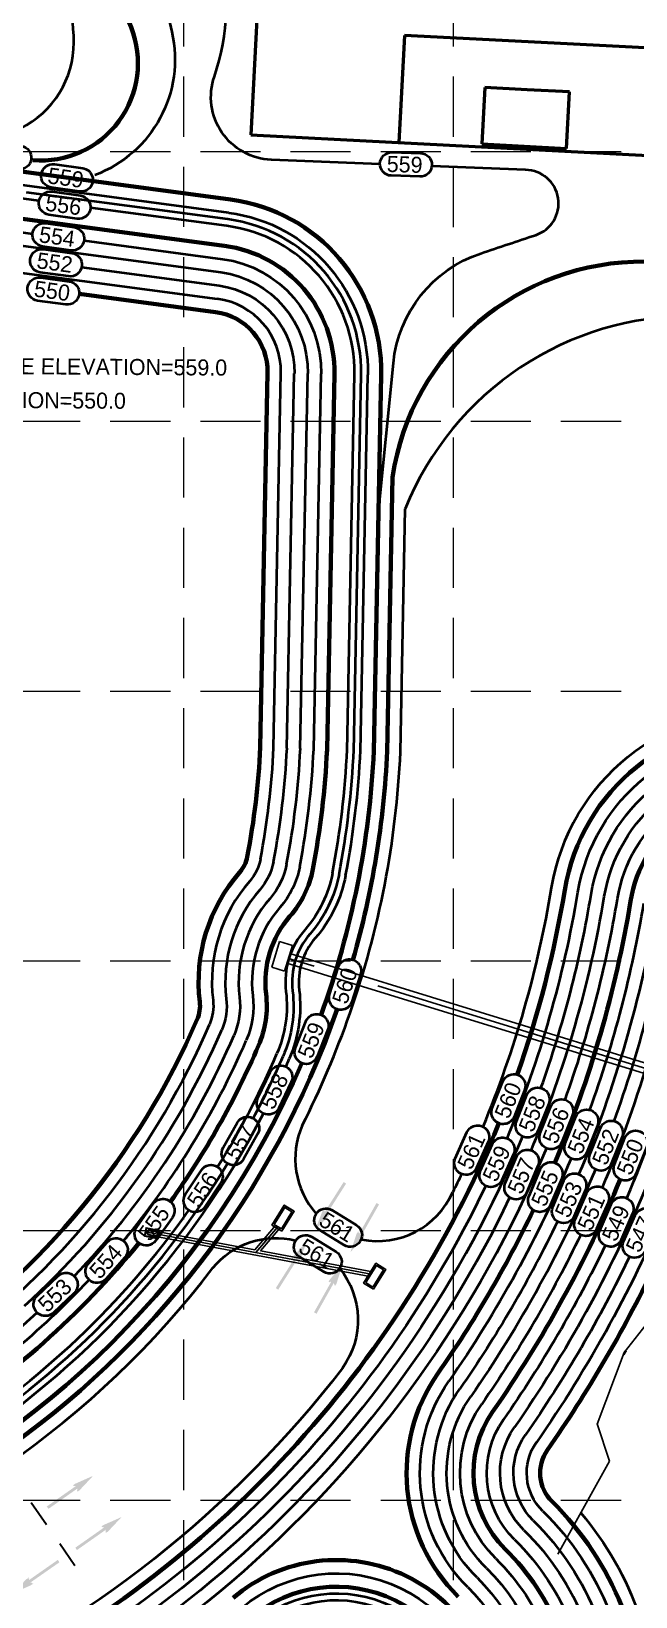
# Model space of a CAD drawing. Header units: feet. Extents: x 10084 to 13321, y 3329 to 8503.
# Drawn here: x 11495.6 to 11676.6, y 4595.9 to 5064.4 of the extents above; entities that cross this region are included whole.
import ezdxf
from ezdxf.enums import TextEntityAlignment as Align

# ---------------------------------------------------------------- set-up
doc = ezdxf.new("R2010")
doc.units = ezdxf.units.FT
doc.header["$LTSCALE"] = 40
doc.header["$MEASUREMENT"] = 0
for name, pattern in [('CENTERX2', [4, 2.5, -0.5, 0.5, -0.5]), ('DASHED', [0.75, 0.5, -0.25]), ('HIDDEN', [0.375, 0.25, -0.125])]:
    doc.linetypes.add(name, pattern=pattern)
for name, color, linetype in [('CONT-L', 55, 'Continuous'), ('flow arrow', 4, 'Continuous'), ('GRID', 254, 'DASHED'), ('INLET', 4, 'Continuous'), ('Level 1', 7, 'Continuous'), ('Level 8', 7, 'Continuous'), ('STORM', 2, 'Continuous'), ('storm CL', 7, 'CENTERX2')]:
    doc.layers.add(name, color=color, linetype=linetype)
doc.styles.add('Style-CB101', font='CB101.shx')
doc.styles.add('Style-CHAR_FAST_FONT', font='CHAR_FAST_FONT.shx')

msp = doc.modelspace()

# ---------------------------------------------------------------- hatches: boundary and pattern name
at = {"layer": 'flow arrow'}
h = msp.add_hatch(color=7, dxfattribs=at)
edge = h.paths.add_edge_path()
edge.add_line((11583.35, 4711.75), (11583.48, 4711.03))
edge.add_line((11583.48, 4711.03), (11589.15, 4719.97))
edge.add_line((11589.15, 4719.97), (11589.88, 4719.51))
edge.add_line((11589.88, 4719.51), (11584.21, 4710.57))
edge.add_line((11584.21, 4710.57), (11585.01, 4710.71))
edge.add_line((11585.01, 4710.71), (11585.02, 4710.71))
edge.add_ellipse((11584.76, 4710.23), major_axis=(0.3, 0.473), ratio=0.285714, start_angle=-125.8315, end_angle=14.4967, ccw=False)
edge.add_line((11584.69, 4709.88), (11584.69, 4709.89))
edge.add_line((11584.69, 4709.89), (11580.63, 4705.68))
edge.add_line((11580.63, 4705.68), (11582.74, 4711.13))
edge.add_line((11582.74, 4711.13), (11582.74, 4711.13))
edge.add_ellipse((11583.02, 4711.33), major_axis=(0.3, 0.473), ratio=0.285714, start_angle=-17.1827, end_angle=124.7269, ccw=False)
edge.add_line((11583.35, 4711.75), (11583.35, 4711.75))
edge.add_line((11583.35, 4711.75), (11583.35, 4711.75))
edge.add_line((11583.35, 4711.75), (11583.35, 4711.75))
h = msp.add_hatch(color=7, dxfattribs=at)
edge = h.paths.add_edge_path()
edge.add_line((11593.61, 4705.21), (11593.78, 4704.49))
edge.add_line((11593.78, 4704.49), (11598.99, 4713.7))
edge.add_line((11598.99, 4713.7), (11599.74, 4713.27))
edge.add_line((11599.74, 4713.27), (11594.52, 4704.07))
edge.add_line((11594.52, 4704.07), (11595.32, 4704.24))
edge.add_line((11595.32, 4704.24), (11595.33, 4704.25))
edge.add_ellipse((11595.09, 4703.75), major_axis=(0.276, 0.487), ratio=0.285714, start_angle=-125.8315, end_angle=14.4967, ccw=False)
edge.add_line((11595.04, 4703.4), (11595.04, 4703.41))
edge.add_line((11595.04, 4703.41), (11591.19, 4699))
edge.add_line((11591.19, 4699), (11593.03, 4704.55))
edge.add_line((11593.03, 4704.55), (11593.03, 4704.55))
edge.add_ellipse((11593.3, 4704.76), major_axis=(0.276, 0.487), ratio=0.285714, start_angle=-17.1827, end_angle=124.7269, ccw=False)
edge.add_line((11593.61, 4705.21), (11593.61, 4705.21))
edge.add_line((11593.61, 4705.21), (11593.61, 4705.21))
edge.add_line((11593.61, 4705.21), (11593.61, 4705.21))
h = msp.add_hatch(color=7, dxfattribs=at)
edge = h.paths.add_edge_path()
edge.add_line((11573.75, 4696.99), (11574.46, 4697.18))
edge.add_line((11574.46, 4697.18), (11568.82, 4688.23))
edge.add_line((11568.82, 4688.23), (11569.55, 4687.77))
edge.add_line((11569.55, 4687.77), (11575.19, 4696.72))
edge.add_line((11575.19, 4696.72), (11575.41, 4695.94))
edge.add_line((11575.41, 4695.94), (11575.41, 4695.93))
edge.add_ellipse((11575.73, 4696.37), major_axis=(-0.299, -0.474), ratio=0.285714, start_angle=345.5033, end_angle=485.8315)
edge.add_line((11576.02, 4696.58), (11576.02, 4696.58))
edge.add_line((11576.02, 4696.58), (11578.07, 4702.06))
edge.add_line((11578.07, 4702.06), (11574.05, 4697.81))
edge.add_line((11574.05, 4697.81), (11574.06, 4697.81))
edge.add_ellipse((11574, 4697.47), major_axis=(-0.299, -0.474), ratio=0.285714, start_angle=235.2731, end_angle=377.1827)
edge.add_line((11573.75, 4696.99), (11573.75, 4696.99))
edge.add_line((11573.75, 4696.99), (11573.75, 4696.99))
edge.add_line((11573.75, 4696.99), (11573.75, 4696.99))
h = msp.add_hatch(color=7, dxfattribs=at)
edge = h.paths.add_edge_path()
edge.add_line((11584.76, 4689.99), (11585.46, 4690.21))
edge.add_line((11585.46, 4690.21), (11580.27, 4680.99))
edge.add_line((11580.27, 4680.99), (11581.02, 4680.56))
edge.add_line((11581.02, 4680.56), (11586.21, 4689.79))
edge.add_line((11586.21, 4689.79), (11586.47, 4689.01))
edge.add_line((11586.47, 4689.01), (11586.47, 4689.01))
edge.add_ellipse((11586.77, 4689.46), major_axis=(-0.275, -0.488), ratio=0.285714, start_angle=345.5033, end_angle=485.8315)
edge.add_line((11587.04, 4689.69), (11587.04, 4689.69))
edge.add_line((11587.04, 4689.69), (11588.82, 4695.26))
edge.add_line((11588.82, 4695.26), (11585.02, 4690.82))
edge.add_line((11585.02, 4690.82), (11585.02, 4690.82))
edge.add_ellipse((11584.98, 4690.48), major_axis=(-0.275, -0.488), ratio=0.285714, start_angle=235.2731, end_angle=377.1827)
edge.add_line((11584.76, 4689.99), (11584.76, 4689.99))
edge.add_line((11584.76, 4689.99), (11584.76, 4689.99))
edge.add_line((11584.76, 4689.99), (11584.76, 4689.99))
at = {"layer": 'flow arrow', "linetype": 'Continuous', "lineweight": 30}
h = msp.add_hatch(color=7, dxfattribs=at)
edge = h.paths.add_edge_path()
edge.add_line((11508.17, 4629.06), (11508.9, 4628.96))
edge.add_line((11508.9, 4628.96), (11500.23, 4622.88))
edge.add_line((11500.23, 4622.88), (11500.73, 4622.17))
edge.add_line((11500.73, 4622.17), (11509.39, 4628.25))
edge.add_line((11509.39, 4628.25), (11509.29, 4627.44))
edge.add_line((11509.29, 4627.44), (11509.29, 4627.44))
edge.add_ellipse((11509.76, 4627.72), major_axis=(-0.458, -0.322), ratio=0.285714, start_angle=345.5033, end_angle=485.8315)
edge.add_line((11510.1, 4627.8), (11510.1, 4627.8))
edge.add_line((11510.1, 4627.8), (11514.11, 4632.06))
edge.add_line((11514.11, 4632.06), (11508.76, 4629.69))
edge.add_line((11508.76, 4629.69), (11508.77, 4629.69))
edge.add_ellipse((11508.58, 4629.4), major_axis=(-0.458, -0.322), ratio=0.285714, start_angle=235.2731, end_angle=377.1827)
edge.add_line((11508.17, 4629.06), (11508.17, 4629.06))
edge.add_line((11508.17, 4629.06), (11508.17, 4629.06))
edge.add_line((11508.17, 4629.06), (11508.17, 4629.06))
h = msp.add_hatch(color=7, dxfattribs=at)
edge = h.paths.add_edge_path()
edge.add_line((11516.7, 4616.72), (11517.43, 4616.62))
edge.add_line((11517.43, 4616.62), (11508.77, 4610.54))
edge.add_line((11508.77, 4610.54), (11509.26, 4609.84))
edge.add_line((11509.26, 4609.84), (11517.92, 4615.92))
edge.add_line((11517.92, 4615.92), (11517.82, 4615.1))
edge.add_line((11517.82, 4615.1), (11517.82, 4615.1))
edge.add_ellipse((11518.29, 4615.38), major_axis=(-0.458, -0.322), ratio=0.285714, start_angle=345.5033, end_angle=485.8315)
edge.add_line((11518.63, 4615.46), (11518.63, 4615.46))
edge.add_line((11518.63, 4615.46), (11522.64, 4619.72))
edge.add_line((11522.64, 4619.72), (11517.3, 4617.36))
edge.add_line((11517.3, 4617.36), (11517.3, 4617.36))
edge.add_ellipse((11517.11, 4617.07), major_axis=(-0.458, -0.322), ratio=0.285714, start_angle=235.2731, end_angle=377.1827)
edge.add_line((11516.7, 4616.72), (11516.7, 4616.72))
edge.add_line((11516.7, 4616.72), (11516.7, 4616.72))
edge.add_line((11516.7, 4616.72), (11516.7, 4616.72))
h = msp.add_hatch(color=7, dxfattribs=at)
edge = h.paths.add_edge_path()
edge.add_line((11494.99, 4601.54), (11494.84, 4600.82))
edge.add_line((11494.84, 4600.82), (11503.52, 4606.88))
edge.add_line((11503.52, 4606.88), (11504.01, 4606.17))
edge.add_line((11504.01, 4606.17), (11495.33, 4600.12))
edge.add_line((11495.33, 4600.12), (11496.13, 4599.94))
edge.add_line((11496.13, 4599.94), (11496.13, 4599.93))
edge.add_ellipse((11495.71, 4599.59), major_axis=(0.459, 0.32), ratio=0.285714, start_angle=-125.8315, end_angle=14.4967, ccw=False)
edge.add_line((11495.51, 4599.3), (11495.51, 4599.3))
edge.add_line((11495.51, 4599.3), (11490.14, 4596.99))
edge.add_line((11490.14, 4596.99), (11494.19, 4601.2))
edge.add_line((11494.19, 4601.2), (11494.19, 4601.2))
edge.add_ellipse((11494.53, 4601.28), major_axis=(0.459, 0.32), ratio=0.285714, start_angle=-17.1827, end_angle=124.7269, ccw=False)
edge.add_line((11495, 4601.54), (11494.99, 4601.54))
edge.add_line((11494.99, 4601.54), (11494.99, 4601.54))
edge.add_line((11494.99, 4601.54), (11494.99, 4601.54))

# ---------------------------------------------------------------- linework, layer by layer
at = {"layer": 'CONT-L', "color": 5, "elevation": 544}
msp.add_lwpolyline([(11673.19, 4668.97), (11681.96, 4680.15)], dxfattribs=at)
at = {"layer": 'CONT-L', "color": 5, "extrusion": (0.934507, -0.355944, 0), "elevation": 9246.8}
msp.add_lwpolyline([(8495.28, 544), (8518.18, 544)], dxfattribs=at)
at = {"layer": 'CONT-L', "color": 5, "extrusion": (0.948665, 0.316282, 0), "elevation": 12536.16}
msp.add_lwpolyline([(707.83, 544), (719.54, 544)], dxfattribs=at)
at = {"layer": 'CONT-L', "color": 5, "extrusion": (0.874779, -0.484522, 0), "elevation": 7961.1}
msp.add_lwpolyline([(9677.77, 544), (9709.64, 544)], dxfattribs=at)
at = {"layer": 'flow arrow', "color": 7, "linetype": 'Continuous', "lineweight": 30}
for p, q in [((11500.13, 4617.41), (11495.58, 4623.98)), ((11508.67, 4605.07), (11504.11, 4611.65))]:
    msp.add_line(p, q, dxfattribs=at)
at = {"layer": 'GRID', "color": 252, "linetype": 'HIDDEN', "lineweight": 0, "ltscale": 1.8}
for p, q in [((11541.3, 3736.8), (11541.3, 8418.16)), ((11622.01, 3736.79), (11622.01, 8418.16)), ((10169.24, 5028.35), (13236.21, 5028.35)), ((10169.24, 4947.64), (13236.21, 4947.64)), ((10169.24, 4866.93), (13236.21, 4866.93)), ((10169.24, 4786.22), (13236.21, 4786.22)), ((10169.24, 4705.51), (13236.21, 4705.51)), ((10169.24, 4624.8), (13236.21, 4624.8))]:
    msp.add_line(p, q, dxfattribs=at)
at = {"layer": 'INLET', "color": 5}
for p, q in [((11567.61, 4784.28), (11569.97, 4791.92)), ((11569.97, 4791.92), (11573.79, 4790.75)), ((11573.79, 4790.75), (11571.44, 4783.1)), ((11571.44, 4783.1), (11567.61, 4784.28))]:
    msp.add_line(p, q, dxfattribs=at)
at = {"layer": 'INLET', "color": 5, "flags": 128}
for points in [[(11570.64, 4705.27), (11574.33, 4711.22), (11571.35, 4713.06), (11567.67, 4707.11)], [(11570.48, 4705.95), (11573.64, 4711.06), (11571.51, 4712.37), (11568.36, 4707.27)], [(11529.48, 4703.77), (11533.62, 4703), (11534.09, 4705.52), (11529.95, 4706.29)], [(11529.64, 4703.87), (11533.51, 4703.15), (11533.93, 4705.41), (11530.06, 4706.13)], [(11598.1, 4687.87), (11601.78, 4693.82), (11598.81, 4695.67), (11595.12, 4689.72)], [(11597.93, 4688.56), (11601.09, 4693.66), (11598.97, 4694.98), (11595.81, 4689.88)]]:
    msp.add_lwpolyline(points, close=True, dxfattribs=at)
at = {"layer": 'INLET', "color": 5}
for major_axis, ratio in [((1.9, -0.35), 0.408128), ((1.77, -0.33), 0.36366)]:
    msp.add_ellipse((11531.95, 4704.61), major_axis=major_axis, ratio=ratio, dxfattribs=at)
at = {"layer": 'Level 1', "color": 5, "linetype": 'Continuous', "lineweight": 70}
for p, q in [((11498.57, 5021.6), (11441.8, 5029.18)), ((11441.8, 5029.18), (11555.26, 5014.04)), ((11492.96, 5008.23), (11553.4, 5000.16)), ((11509.93, 4985.79), (11550.76, 4980.34)), ((11564.18, 4850.09), (11566.37, 4962.14)), ((11584.17, 4849.42), (11586.37, 4961.75)), ((11598.16, 4848.91), (11600.37, 4961.48)), ((11602.16, 4848.78), (11603.77, 4930.96)), ((11598.16, 4848.86), (11599.56, 4920.39))]:
    msp.add_line(p, q, dxfattribs=at)
at = {"layer": 'Level 1', "color": 5, "linetype": 'Continuous', "lineweight": 40}
for p, q in [((11497.89, 5013.62), (11440.75, 5021.25)), ((11554.73, 5010.07), (11478.61, 5020.23)), ((11554.46, 5008.09), (11494.18, 5016.14)), ((11439.42, 5011.34), (11495.95, 5003.79)), ((11554.2, 5006.11), (11513.33, 5011.56)), ((11491.69, 5000.33), (11552.35, 4992.23)), ((11511.39, 5001.73), (11552.88, 4996.2)), ((11490.49, 4992.42), (11551.29, 4984.3)), ((11510.66, 4993.76), (11551.82, 4988.27)), ((11568.18, 4849.96), (11570.37, 4962.07)), ((11572.17, 4849.82), (11574.37, 4961.99)), ((11576.17, 4849.69), (11578.37, 4961.91)), ((11580.17, 4849.55), (11582.37, 4961.83)), ((11590.16, 4849.01), (11592.37, 4961.63)), ((11592.16, 4848.97), (11594.37, 4961.59)), ((11594.16, 4848.93), (11596.37, 4961.56))]:
    msp.add_line(p, q, dxfattribs=at)
at = {"layer": 'Level 1', "color": 35, "linetype": 'Continuous', "lineweight": 40}
msp.add_line((11606.16, 4848.7), (11607.59, 4921.47), dxfattribs=at)
at = {"layer": 'Level 1', "color": 35, "linetype": 'Continuous', "lineweight": 40, "flags": 128}
for points in [[(11449.05, 5047.65), (11463.79, 5036.86), (11463.79, 5036.86, 0.61731), (11508.28, 5063.07), (11508.28, 5063.07, 0.039827), (11503.71, 5093.83), (11503.71, 5093.83, -0.15593), (11508.3, 5149.27), (11508.3, 5149.27, -0.056182), (11523.7, 5177.18), (11523.7, 5177.18, -0.007976), (11537.99, 5196.69), (11537.99, 5196.69, -0.207178), (11564.22, 5211.5), (11564.22, 5211.5), (11642.31, 5208.45)], [(11657.86, 5207.84), (11724.48, 5205.23), (11724.48, 5205.23, -0.51028), (11748.5, 5169.22, 0.145509), (11746.22, 5135.04, -0.101318), (11748.5, 5023.15), (11748.5, 5023.15, -0.368931), (11694.29, 4979.09), (11694.29, 4979.09, 0.309597), (11607.59, 4921.47)], [(11600.01, 5024.6), (11567.49, 5025.9), (11567.49, 5025.9, -0.502407), (11550.43, 5050.85), (11550.43, 5050.85, 0.151209), (11551.65, 5089.79), (11551.65, 5089.79, 0.983538), (11532.76, 5084.92), (11532.76, 5084.92, -0.00216), (11537.64, 5064.23), (11537.64, 5064.23, -0.37626), (11514.59, 5021.31)], [(11611.97, 5020.89), (11603.4, 5021.16), (11603.4, 5021.16), (11603.4, 5021.16, -1), (11603.63, 5028.16), (11603.63, 5028.16), (11603.63, 5028.16), (11612.19, 5027.88), (11612.19, 5027.88), (11612.19, 5027.88, -1), (11611.97, 5020.89)], [(11599.56, 4920.39), (11604.03, 4965.06), (11604.03, 4965.06, -0.29475), (11630.23, 4997.91), (11630.23, 4997.91, -0.001541), (11646.67, 5003.39), (11646.67, 5003.39, 0.848853), (11643.63, 5022.86), (11643.63, 5022.86), (11615.56, 5023.98)], [(11563.37, 4734.27), (11559.14, 4726.82), (11559.14, 4726.82), (11559.14, 4726.82, -1), (11553.05, 4730.27), (11553.05, 4730.27), (11553.05, 4730.27), (11557.29, 4737.73), (11557.29, 4737.73, -1), (11563.37, 4734.27)], [(11537.83, 4709.41), (11532.85, 4702.43), (11532.85, 4702.43, -1), (11527.15, 4706.49), (11527.15, 4706.49), (11527.15, 4706.49), (11532.13, 4713.47), (11532.13, 4713.47), (11532.13, 4713.47, -1), (11537.83, 4709.41)], [(11589.31, 4701.11), (11582.01, 4705.6), (11582.01, 4705.6, -1), (11585.68, 4711.56), (11585.68, 4711.56), (11585.68, 4711.56), (11592.98, 4707.07), (11592.98, 4707.07), (11592.98, 4707.07, -1), (11589.31, 4701.11)], [(11583.22, 4693.11), (11575.92, 4697.6), (11575.92, 4697.6), (11575.92, 4697.6, -1), (11579.58, 4703.56), (11579.58, 4703.56), (11579.58, 4703.56), (11586.89, 4699.07), (11586.89, 4699.07), (11586.89, 4699.07, -1), (11583.22, 4693.11)]]:
    msp.add_lwpolyline(points, format="xyb", dxfattribs=at)
at = {"layer": 'Level 1', "color": 35, "linetype": 'Continuous', "lineweight": 70, "flags": 128}
for points in [[(11496.04, 5025.81, 0.55752), (11525.45, 5065.56), (11525.45, 5065.56, -0.162099), (11521.19, 5137.97), (11521.19, 5137.97, -0.643271), (11546.78, 5142.23, -0.151501), (11550.43, 5130.06, 0.307956), (11562.61, 5111.81), (11562.61, 5111.81), (11641.76, 5107.96)], [(11657.31, 5107.2), (11725.26, 5103.9), (11725.26, 5103.9, -0.315857), (11736.22, 5095.38, -0.102996), (11740.48, 5049.75), (11740.48, 5049.75, 0.007365), (11738.05, 5024.8), (11738.05, 5024.8, -0.345721), (11713.04, 4997.87), (11713.04, 4997.87, -0.042132), (11679.54, 4995.43), (11679.54, 4995.43, 0.374544), (11603.77, 4930.96)]]:
    msp.add_lwpolyline(points, format="xyb", dxfattribs=at)
at = {"layer": 'Level 1', "color": 5, "linetype": 'Continuous', "lineweight": 40, "flags": 128}
for points in [[(11491.62, 5023.12), (11483.13, 5024.29), (11483.13, 5024.29, -1), (11484.08, 5031.22), (11484.08, 5031.22), (11492.58, 5030.05), (11492.58, 5030.05, -1), (11491.62, 5023.12)], [(11510.04, 5016.44), (11501.55, 5017.61), (11501.55, 5017.61, -1), (11502.5, 5024.55), (11502.5, 5024.55), (11511, 5023.38), (11511, 5023.38, -1), (11510.04, 5016.44)], [(11509.34, 5008.28), (11500.85, 5009.45), (11500.85, 5009.45, -1), (11501.81, 5016.38), (11501.81, 5016.38), (11510.3, 5015.21), (11510.3, 5015.21, -1), (11509.34, 5008.28)], [(11507.45, 4998.81), (11498.96, 4999.98), (11498.96, 4999.98, -1), (11499.92, 5006.92), (11499.92, 5006.92), (11508.41, 5005.75), (11508.41, 5005.75, -1), (11507.45, 4998.81)], [(11506.76, 4991.04), (11498.26, 4992.21), (11498.26, 4992.21, -1), (11499.22, 4999.15), (11499.22, 4999.15), (11507.71, 4997.98), (11507.71, 4997.98, -1), (11506.76, 4991.04)], [(11505.96, 4982.58), (11497.47, 4983.74), (11497.47, 4983.74, -1), (11498.42, 4990.68), (11498.42, 4990.68), (11506.91, 4989.51), (11506.91, 4989.51, -1), (11505.96, 4982.58)], [(11594.2, 4782.11), (11591.61, 4773.94), (11591.61, 4773.94), (11591.61, 4773.94, -1), (11584.94, 4776.06), (11584.94, 4776.06), (11584.94, 4776.06), (11587.53, 4784.23), (11587.53, 4784.23), (11587.53, 4784.23, -1), (11594.2, 4782.11)], [(11584.35, 4765.47), (11581.18, 4757.5), (11581.18, 4757.5), (11581.18, 4757.5, -1), (11574.68, 4760.09), (11574.68, 4760.09), (11574.68, 4760.09), (11577.85, 4768.06), (11577.85, 4768.06), (11577.85, 4768.06, -1), (11584.35, 4765.47)], [(11573.46, 4749.86), (11569.75, 4742.13), (11569.75, 4742.13), (11569.75, 4742.13, -1), (11563.44, 4745.16), (11563.44, 4745.16), (11563.44, 4745.16), (11567.14, 4752.89), (11567.14, 4752.89), (11567.14, 4752.89, -1), (11573.46, 4749.86)], [(11643.33, 4747.5), (11640.18, 4739.52), (11640.18, 4739.52, -1), (11633.67, 4742.09), (11633.67, 4742.09), (11633.67, 4742.09), (11636.82, 4750.07), (11636.82, 4750.07), (11636.82, 4750.07, -1), (11643.33, 4747.5)], [(11650.57, 4743.47), (11647.42, 4735.5), (11647.42, 4735.5, -1), (11640.91, 4738.07), (11640.91, 4738.07), (11640.91, 4738.07), (11644.06, 4746.04), (11644.06, 4746.04), (11644.06, 4746.04, -1), (11650.57, 4743.47)], [(11657.67, 4739.99), (11654.52, 4732.01), (11654.52, 4732.01), (11654.52, 4732.01, -1), (11648.01, 4734.58), (11648.01, 4734.58), (11648.01, 4734.58), (11651.16, 4742.56), (11651.16, 4742.56), (11651.16, 4742.56, -1), (11657.67, 4739.99)], [(11665.18, 4736.9), (11662.03, 4728.93), (11662.03, 4728.93), (11662.03, 4728.93, -1), (11655.52, 4731.5), (11655.52, 4731.5), (11655.52, 4731.5), (11658.67, 4739.47), (11658.67, 4739.47, -1), (11665.18, 4736.9)], [(11632.47, 4732), (11628.97, 4724.18), (11628.97, 4724.18, -1), (11622.58, 4727.04), (11622.58, 4727.04), (11622.58, 4727.04), (11626.08, 4734.86), (11626.08, 4734.86), (11626.08, 4734.86, -1), (11632.47, 4732)], [(11672.55, 4733.55), (11669.4, 4725.58), (11669.4, 4725.58, -1), (11662.89, 4728.14), (11662.89, 4728.14), (11662.89, 4728.14), (11666.04, 4736.12), (11666.04, 4736.12, -1), (11672.55, 4733.55)], [(11640.02, 4728.36), (11636.52, 4720.54), (11636.52, 4720.54, -1), (11630.13, 4723.4), (11630.13, 4723.4), (11630.13, 4723.4), (11633.63, 4731.22), (11633.63, 4731.22), (11633.63, 4731.22, -1), (11640.02, 4728.36)], [(11679.92, 4730.6), (11676.77, 4722.62), (11676.77, 4722.62, -1), (11670.26, 4725.19), (11670.26, 4725.19), (11670.26, 4725.19), (11673.41, 4733.17), (11673.41, 4733.17, -1), (11679.92, 4730.6)], [(11647.35, 4724.8), (11644.02, 4716.9), (11644.02, 4716.9, -1), (11637.57, 4719.62), (11637.57, 4719.62), (11637.57, 4719.62), (11640.9, 4727.52), (11640.9, 4727.52), (11640.9, 4727.52, -1), (11647.35, 4724.8)], [(11552.36, 4719.65), (11547.62, 4712.51), (11547.62, 4712.51), (11547.62, 4712.51, -1), (11541.79, 4716.38), (11541.79, 4716.38), (11541.79, 4716.38), (11546.53, 4723.52), (11546.53, 4723.52), (11546.53, 4723.52, -1), (11552.36, 4719.65)], [(11654.45, 4721.05), (11651.13, 4713.15), (11651.13, 4713.15, -1), (11644.67, 4715.87), (11644.67, 4715.87), (11644.67, 4715.87), (11648, 4723.77), (11648, 4723.77), (11648, 4723.77, -1), (11654.45, 4721.05)], [(11661.56, 4717.69), (11658.23, 4709.79), (11658.23, 4709.79, -1), (11651.78, 4712.51), (11651.78, 4712.51), (11651.78, 4712.51), (11655.11, 4720.41), (11655.11, 4720.41), (11655.11, 4720.41, -1), (11661.56, 4717.69)], [(11668.34, 4713.78), (11664.92, 4705.92), (11664.92, 4705.92), (11664.92, 4705.92, -1), (11658.5, 4708.72), (11658.5, 4708.72), (11658.5, 4708.72), (11661.92, 4716.58), (11661.92, 4716.58), (11661.92, 4716.58, -1), (11668.34, 4713.78)], [(11675.71, 4710.56), (11672.29, 4702.7), (11672.29, 4702.7, -1), (11665.87, 4705.5), (11665.87, 4705.5), (11665.87, 4705.5), (11669.3, 4713.36), (11669.3, 4713.36), (11669.3, 4713.36, -1), (11675.71, 4710.56)], [(11682.9, 4707.21), (11679.42, 4699.37), (11679.42, 4699.37, -1), (11673.02, 4702.21), (11673.02, 4702.21), (11673.02, 4702.21), (11676.5, 4710.05), (11676.5, 4710.05), (11676.5, 4710.05, -1), (11682.9, 4707.21)], [(11523.59, 4697.37), (11517.92, 4690.94), (11517.92, 4690.94, -1), (11512.67, 4695.58), (11512.67, 4695.58), (11512.67, 4695.58), (11518.35, 4702), (11518.35, 4702), (11518.35, 4702, -1), (11523.59, 4697.37)], [(11508.4, 4686.76), (11502.19, 4680.85), (11502.19, 4680.85, -1), (11497.36, 4685.92), (11497.36, 4685.92), (11497.36, 4685.92), (11503.57, 4691.83), (11503.57, 4691.83), (11503.57, 4691.83, -1), (11508.4, 4686.76)]]:
    msp.add_lwpolyline(points, format="xyb", dxfattribs=at)
at = {"layer": 'Level 1', "color": 5, "linetype": 'Continuous', "lineweight": 70}
for centre, radius, start, end in [((11548.38, 4962.5), 52, 358.8769, 82.3987), ((11548.38, 4962.5), 38, 358.8769, 82.3987), ((11331.45, 4861.24), 233, 349.1374, 357.2556), ((11331.45, 4861.24), 253, 349.1374, 357.3214), ((11331.45, 4861.24), 267, 340.0217, 357.3851), ((11331.45, 4861.24), 271, 343.991, 357.3851), ((11595.69, 4779.81), 50, 138.9447, 186.8003), ((11331.45, 4861.24), 328.38, 340.5888, 350.5552), ((11331.45, 4861.24), 348.38, 337.1055, 350.5552), ((11595.69, 4779.81), 30, 138.9447, 186.8003), ((11331.45, 4861.24), 271, 268.5673, 340.6982), ((11331.45, 4861.24), 233, 304.1489, 336.6076), ((11331.45, 4861.24), 253, 324.4399, 336.6076), ((11331.45, 4861.24), 267, 293.0476, 336.6798), ((11331.45, 4861.24), 253, 302.1785, 320.9138)]:
    msp.add_arc(centre, radius, start, end, dxfattribs=at)
at = {"layer": 'Level 1', "color": 5, "linetype": 'Continuous', "lineweight": 40}
for centre, radius, start, end in [((11548.38, 4962.5), 46, 358.8769, 82.3988), ((11548.38, 4962.5), 44, 358.8769, 82.3986), ((11548.38, 4962.5), 22, 358.8769, 82.3986), ((11331.45, 4861.24), 237, 349.1374, 357.27), ((11331.45, 4861.24), 241, 349.1374, 357.2831), ((11331.45, 4861.24), 245, 349.1374, 357.2959), ((11331.45, 4861.24), 249, 349.1374, 357.3092), ((11331.45, 4861.24), 259, 349.1374, 357.3851), ((11331.45, 4861.24), 261, 349.1374, 357.3851), ((11331.45, 4861.24), 263, 349.1374, 357.3851), ((11595.69, 4779.81), 46, 138.9447, 186.8003), ((11595.69, 4779.81), 42, 138.9447, 186.8003), ((11331.45, 4861.24), 332.38, 337.3138, 350.5552), ((11595.69, 4779.81), 38, 138.9447, 186.8003), ((11595.69, 4779.81), 34, 138.9447, 186.8003), ((11331.45, 4861.24), 340.38, 337.2226, 350.5552), ((11331.45, 4861.24), 336.38, 340.3509, 350.5552), ((11331.45, 4861.24), 344.38, 340.2032, 350.5552), ((11331.45, 4861.24), 356.38, 337.0543, 350.5552), ((11331.45, 4861.24), 352.38, 340.1438, 350.5552), ((11331.45, 4861.24), 360.38, 340.0396, 350.5552), ((11331.45, 4861.24), 364.38, 336.9098, 350.5552), ((11331.45, 4861.24), 372.38, 336.8993, 350.5552), ((11595.69, 4779.81), 24, 138.9447, 186.8003), ((11595.69, 4779.81), 22, 138.9447, 186.8003), ((11595.69, 4779.81), 20, 138.9447, 186.8003), ((11331.45, 4861.24), 237, 308.0829, 336.6076), ((11331.45, 4861.24), 241, 312.2752, 336.6076), ((11331.45, 4861.24), 245, 316.2461, 336.6076), ((11331.45, 4861.24), 249, 320.3593, 336.6076), ((11331.45, 4861.24), 259, 328.1286, 336.6076), ((11331.45, 4861.24), 261, 332.0811, 336.6076), ((11331.45, 4861.24), 263, 336.0611, 336.6076), ((11331.45, 4861.24), 263, 302.1785, 332.6681), ((11331.45, 4861.24), 261, 302.1785, 328.662), ((11331.45, 4861.24), 259, 302.1785, 324.683), ((11331.45, 4861.24), 249, 320.3593, 320.9138), ((11331.45, 4861.24), 249, 302.1785, 316.7773), ((11331.45, 4861.24), 245, 302.1785, 312.6046)]:
    msp.add_arc(centre, radius, start, end, dxfattribs=at)
at = {"layer": 'Level 1', "color": 5, "linetype": 'Continuous', "lineweight": 40, "extrusion": (0, 0, -1)}
for centre, radius, start, end in [((-11548.38, 4962.5), 48, 97.6013, 181.1231), ((-11548.38, 4962.5), 34, 97.6013, 181.123), ((-11548.38, 4962.5), 30, 97.6013, 181.1231), ((-11548.38, 4962.5), 26, 97.6014, 181.1231), ((-11714.56, 4797.51), 64, 9.4448, 92.5969), ((-11714.56, 4797.51), 56, 9.4448, 92.6519), ((-11714.56, 4797.51), 52, 9.4448, 92.6421), ((-11714.56, 4797.51), 48, 9.4448, 92.6804), ((-11714.56, 4797.51), 44, 9.4448, 92.6569), ((-11550.45, 4819.22), 14, 190.8626, 221.0553), ((-11550.45, 4819.22), 18, 190.8626, 221.0553), ((-11550.45, 4819.22), 22, 190.8626, 221.0553), ((-11550.45, 4819.22), 26, 190.8626, 221.0553), ((-11550.45, 4819.22), 36, 190.8626, 221.0553), ((-11550.45, 4819.22), 38, 190.8626, 221.0553), ((-11550.45, 4819.22), 40, 190.8626, 221.0553), ((-11536.12, 4772.71), 14, 173.1997, 203.3924), ((-11536.12, 4772.71), 18, 173.1997, 203.3924), ((-11536.12, 4772.71), 22, 173.1997, 203.3924), ((-11536.12, 4772.71), 26, 173.1997, 203.3924), ((-11536.12, 4772.71), 36, 173.1997, 203.3924), ((-11536.12, 4772.71), 38, 173.1997, 203.3924), ((-11536.12, 4772.71), 40, 173.1997, 203.3924), ((-11330.49, 4863.18), 338, 202.5399, 249.0272), ((-11330.49, 4863.18), 346, 202.6222, 254.6162), ((-11330.49, 4863.18), 354, 202.6222, 214.9472), ((-11330.49, 4863.18), 362, 202.6222, 214.9472), ((-11330.49, 4863.18), 378, 202.6479, 214.9472), ((-11330.49, 4863.18), 342, 205.6181, 251.8744), ((-11330.49, 4863.18), 386, 202.6139, 214.9472), ((-11330.49, 4863.18), 358, 205.6606, 214.9472), ((-11330.49, 4863.18), 366, 205.7472, 214.9472), ((-11330.49, 4863.18), 374, 205.7007, 214.9472), ((-11330.49, 4863.18), 382, 205.6838, 214.9472), ((-11330.49, 4863.18), 394, 209.4503, 209.6294), ((-11660, 4632.91), 48, 314.5968, 34.9472), ((-11660, 4632.91), 44, 314.5968, 34.9472), ((-11660, 4632.91), 40, 314.5968, 34.9472), ((-11660, 4632.91), 36, 314.5968, 34.9472), ((-11660, 4632.91), 28, 314.5968, 34.9472), ((-11660, 4632.91), 24, 314.5968, 34.9472), ((-11660, 4632.91), 20, 314.5968, 34.9472), ((-11660, 4632.91), 16, 314.5968, 34.9472), ((-11586.98, 4558.85), 88, 134.5968, 181.9251), ((-11586.98, 4558.85), 96, 139.6706, 181.9252), ((-11586.98, 4558.85), 80, 134.5968, 181.9253), ((-11586.98, 4558.85), 84, 134.5968, 181.9251), ((-11586.98, 4558.85), 76, 134.5968, 181.9254), ((-11586.98, 4558.85), 44, 49.8754, 181.9256), ((-11586.98, 4558.85), 68, 134.5968, 181.9252), ((-11586.98, 4558.85), 60, 134.5968, 181.9255), ((-11586.98, 4558.85), 64, 134.5968, 181.9254), ((-11586.98, 4558.85), 38, 49.8754, 181.9252), ((-11586.98, 4558.85), 36, 49.8754, 181.9254), ((-11586.98, 4558.85), 56, 134.5968, 181.9251)]:
    msp.add_arc(centre, radius, start, end, dxfattribs=at)
at = {"layer": 'Level 1', "color": 5, "linetype": 'Continuous', "lineweight": 70, "extrusion": (0, 0, -1)}
for centre, radius, start, end in [((-11548.38, 4962.5), 18, 97.6013, 181.1231), ((-11714.56, 4797.51), 60, 9.4448, 92.5969), ((-11714.56, 4797.51), 40, 9.4448, 92.6671), ((-11550.45, 4819.22), 10, 190.8626, 221.0553), ((-11550.45, 4819.22), 30, 190.8626, 221.0553), ((-11536.12, 4772.71), 10, 173.1997, 203.3924), ((-11536.12, 4772.71), 30, 173.1997, 203.3924), ((-11330.49, 4863.18), 330, 202.3764, 243.2264), ((-11330.49, 4863.18), 370, 202.6387, 214.9472), ((-11330.49, 4863.18), 350, 205.6641, 214.9472), ((-11330.49, 4863.18), 390, 205.704, 214.9472), ((-11660, 4632.91), 52, 314.5968, 34.9472), ((-11660, 4632.91), 32, 314.5968, 34.9472), ((-11660, 4632.91), 12, 314.5968, 34.9472), ((-11586.98, 4558.85), 92, 134.5968, 181.9253), ((-11586.98, 4558.85), 48, 49.8754, 181.9255), ((-11586.98, 4558.85), 72, 134.5968, 181.9251), ((-11586.98, 4558.85), 40, 49.8754, 181.9251)]:
    msp.add_arc(centre, radius, start, end, dxfattribs=at)
at = {"layer": 'Level 1', "color": 35, "linetype": 'Continuous', "lineweight": 40}
for centre, radius, start, end in [((11331.45, 4861.24), 275, 340.6982, 357.3851), ((11331.45, 4861.24), 324.38, 337.3901, 350.5552), ((11331.45, 4861.24), 275, 333.1285, 340.6982), ((11599.31, 4726.97), 24.67, 156.1545, 221.9051), ((11599.31, 4726.97), 24.67, 258.7089, 336.0461), ((11331.45, 4861.24), 275, 286.876, 322.6098)]:
    msp.add_arc(centre, radius, start, end, dxfattribs=at)
at = {"layer": 'Level 1', "color": 35, "linetype": 'Continuous', "lineweight": 40, "extrusion": (0, 0, -1)}
for centre, radius, start, end in [((-11330.49, 4863.18), 326, 205.5962, 206.6495), ((-11330.49, 4863.18), 334, 205.5993, 246.1035), ((-11568.9, 4678.67), 24.54, 39.4203, 103.895), ((-11568.9, 4678.67), 24.54, 140.8408, 215.7968), ((-11330.49, 4863.18), 326, 217.5914, 245.9289)]:
    msp.add_arc(centre, radius, start, end, dxfattribs=at)
at = {"layer": 'Level 8', "color": 7, "linetype": 'Continuous', "lineweight": 53, "extrusion": (0, 0, -1)}
msp.add_line((11575.86, 5312.18), (11561.3, 5033.38), dxfattribs=at)
at = {"layer": 'Level 8', "color": 7, "linetype": 'Continuous', "lineweight": 53}
for p, q in [((11607.33, 5063.15), (11605.65, 5031.06)), ((11683.37, 5059.18), (11607.33, 5063.15)), ((11631.42, 5047.55), (11630.53, 5030.65)), ((11644.09, 5046.89), (11631.42, 5047.55)), ((11656.76, 5046.22), (11644.09, 5046.89)), ((11655.88, 5029.33), (11656.76, 5046.22)), ((11561.3, 5033.38), (11726.05, 5024.78)), ((11630.53, 5030.65), (11655.88, 5029.33))]:
    msp.add_line(p, q, dxfattribs=at)
at = {"layer": 'STORM', "color": 5}
for p, q in [((11689.79, 4752.38), (11573.06, 4788.36)), ((11688.91, 4749.52), (11572.17, 4785.49)), ((11596.97, 4691.74), (11532.4, 4703.76)), ((11562.51, 4699.69), (11532.68, 4705.24)), ((11568.77, 4707.01), (11562.51, 4699.69)), ((11570.07, 4706.21), (11564.21, 4699.37)), ((11597.82, 4693.11), (11564.21, 4699.37))]:
    msp.add_line(p, q, dxfattribs=at)
at = {"layer": 'storm CL', "color": 5}
for p, q in [((11694.96, 4749.22), (11572.61, 4786.92)), ((11597.39, 4692.43), (11530.19, 4704.94)), ((11569.42, 4706.61), (11562.8, 4698.87))]:
    msp.add_line(p, q, dxfattribs=at)

# ---------------------------------------------------------------- texts
at = {"layer": 'Level 1', "color": 35, "linetype": 'Continuous', "lineweight": 40, "style": 'Style-CHAR_FAST_FONT'}
for s, rotation, p in [('559', 358.1528, (11602.15, 5027.1)), ('557', 60.4111, (11553.3, 4728.48)), ('561', 65.8814, (11623, 4725.27)), ('555', 54.5085, (11527.21, 4704.68)), ('561', 328.4163, (11583.87, 4711.38)), ('561', 328.4163, (11577.78, 4703.38))]:
    msp.add_text(s, height=4.8, rotation=rotation, dxfattribs=at).set_placement(p, align=Align.TOP_LEFT)
at = {"layer": 'Level 1', "color": 5, "linetype": 'Continuous', "lineweight": 40}
for s, rotation, style, p in [('559', 352.1637, 'Style-CB101', (11500.93, 5023.65)), ('556', 352.1637, 'Style-CB101', (11500.23, 5015.48)), ('554', 352.1637, 'Style-CB101', (11498.34, 5006.02)), ('552', 352.1637, 'Style-CB101', (11497.64, 4998.25)), ('550', 352.1637, 'Style-CB101', (11496.85, 4989.78)), ('WATER SURFACE ELEVATION=559.0', 359.6132, 'Style-CB101', (11441.02, 4966.88)), ('BOTTOM ELEVATION=550.0', 359.6132, 'Style-CB101', (11438.86, 4956.75)), ('560', 72.38, 'Style-CHAR_FAST_FONT', (11585.55, 4774.36)), ('559', 68.2782, 'Style-CHAR_FAST_FONT', (11575.17, 4758.35)), ('558', 64.3976, 'Style-CHAR_FAST_FONT', (11563.81, 4743.38)), ('560', 68.4621, 'Style-CHAR_FAST_FONT', (11634.17, 4740.35)), ('558', 68.4621, 'Style-CHAR_FAST_FONT', (11641.4, 4736.33)), ('556', 68.4621, 'Style-CHAR_FAST_FONT', (11648.51, 4732.84)), ('554', 68.4621, 'Style-CHAR_FAST_FONT', (11656.01, 4729.75)), ('552', 68.4621, 'Style-CHAR_FAST_FONT', (11663.39, 4726.4)), ('550', 68.4621, 'Style-CHAR_FAST_FONT', (11670.76, 4723.45)), ('559', 65.8814, 'Style-CHAR_FAST_FONT', (11630.54, 4721.64)), ('557', 67.143, 'Style-CHAR_FAST_FONT', (11638.03, 4717.87)), ('556', 56.4051, 'Style-CHAR_FAST_FONT', (11541.91, 4714.57)), ('555', 67.143, 'Style-CHAR_FAST_FONT', (11645.13, 4714.11)), ('553', 67.143, 'Style-CHAR_FAST_FONT', (11652.23, 4710.76)), ('551', 66.4823, 'Style-CHAR_FAST_FONT', (11658.94, 4706.96)), ('549', 66.4812, 'Style-CHAR_FAST_FONT', (11666.31, 4703.74)), ('547', 66.0832, 'Style-CHAR_FAST_FONT', (11673.45, 4700.45)), ('554', 48.5226, 'Style-CHAR_FAST_FONT', (11512.54, 4693.77)), ('553', 43.6292, 'Style-CHAR_FAST_FONT', (11497.08, 4684.13))]:
    msp.add_text(s, height=4.8, rotation=rotation, dxfattribs=dict(at, style=style)).set_placement(p, align=Align.TOP_LEFT)

doc.saveas('drawing.dxf')
